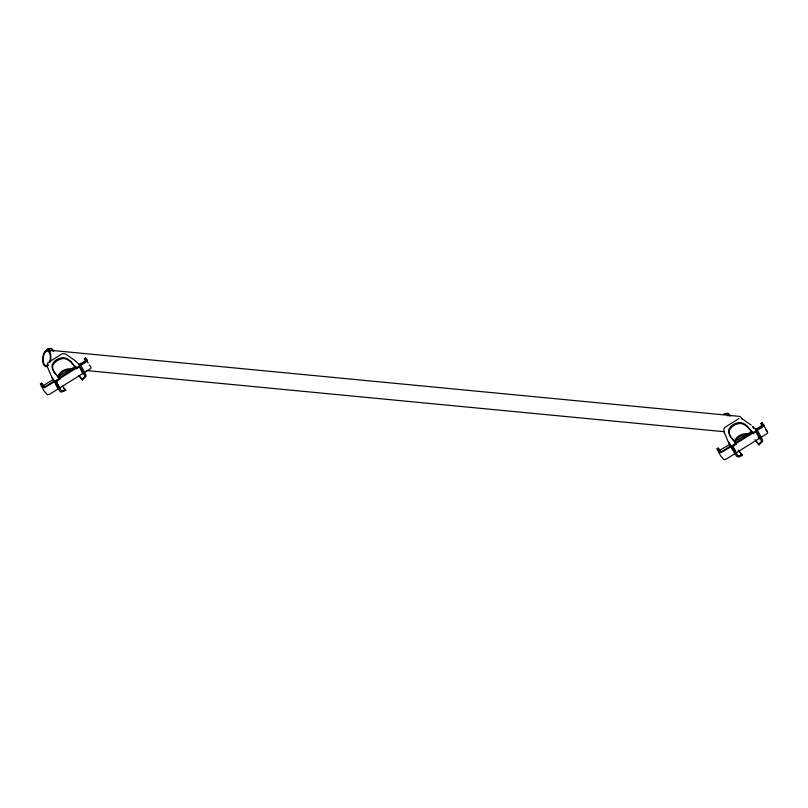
<?xml version="1.0" encoding="UTF-8"?>
<svg xmlns="http://www.w3.org/2000/svg" width="808" height="808" viewBox="0 0 808 808"><rect width="100%" height="100%" fill="white"/><g stroke="black" fill="none" stroke-linecap="round" stroke-linejoin="round"><path stroke-width="1.21" d="M47.248 364.297L48.056 362.62L62.337 353.692L65.61 353.965L75.679 361.095M58.025 375.851C60.085 371.498 64.64 369.024 69.347 368.771L71.569 369.397M58.53 376.831C60.6 372.478 65.155 369.993 69.852 369.751M734.624 440.734C736.684 436.381 741.239 433.906 745.935 433.654L748.158 434.28M735.129 441.713C737.189 437.36 741.744 434.886 746.451 434.633M44.501 352.551L47.258 349.056L51.409 348.329L53.823 350.935M82.406 380.023L81.891 379.043L84.153 377.467L84.769 375.71L80.447 367.408L78.82 367.216L76.558 368.791L76.053 367.822L80.447 365.751L81.578 366.62L85.89 374.922L86.032 376.478L82.406 380.023L78.861 375.72M758.995 444.905L758.49 443.925L760.752 442.35L761.368 440.592L757.045 432.29L755.409 432.098L753.157 433.684L752.642 432.704L757.045 430.634L758.167 431.502L762.489 439.805L762.631 441.37L758.995 444.905L755.45 440.613M89.193 364.964L90.829 366.953A2.081 1.273 -27.5 0 1 89.89 369.054L49.48 394.334L47.359 394.728L44.087 391.032L40.4 383.951L41.572 383.214L44.39 386.628L45.248 386.598L54.813 380.608M85.385 360.641L84.335 358.621L85.507 357.894L87.143 359.883A2.081 1.273 -27.5 0 1 86.214 361.974L80.891 365.297M59.075 377.942L76.093 367.297M79.285 365.307L85.658 361.307L85.971 360.61L84.335 358.621M55.368 381.265L44.551 387.709L43.218 387.365L40.4 383.951M57.489 379.942L77.699 367.297M762.51 426.543L760.924 423.503L762.096 422.776L767.428 431.836A2.081 1.273 -27.5 0 1 766.489 433.936L726.069 459.217L723.948 459.611L720.675 455.914L716.999 448.834L718.171 448.097L720.978 451.51L721.837 451.48L731.412 445.491M734.603 443.491L752.682 432.179M755.874 430.189L762.257 426.19L762.57 425.493L760.924 423.503M734.088 444.824L721.15 452.591L719.807 452.248L716.999 448.834M736.209 443.491L753.228 432.846M756.419 430.846L762.803 426.856A2.081 1.273 -27.5 0 0 763.742 424.766M43.046 385.749L53.631 379.245M57.883 376.76L75.962 366.186M79.154 364.317L85.86 360.883M730.23 444.127L719.595 450.349L721.009 451.955M734.482 441.643L751.49 431.694M755.743 429.2L762.126 425.473L763.146 426.594M65.195 389.486L62.761 390.85L61.034 390.557L56.722 382.255L57.419 380.598L59.863 379.245L59.358 378.265L55.964 380.406L55.51 382.931L59.822 391.234L60.994 392.153L65.711 390.466L62.367 386.052M741.795 454.379L739.35 455.732L737.633 455.439L733.31 447.137L734.018 445.481L736.462 444.127L735.947 443.148L732.563 445.289L732.099 447.814L736.421 456.116L738.714 457.106L742.3 455.348L738.249 450.076M738.936 418.574L724.655 427.503L723.837 429.179L723.988 431.735L727.968 441.178M47.46 349.42L49.328 349.096M50.066 351.026L53.187 350.48M723.847 413.938L727.998 413.211L730.422 415.817M724.988 414.14L727.786 413.656L729.967 415.999M727.705 415.726L729.775 415.373M47.278 349.985L738.977 416.322A8.383 4.08 -84.5 0 1 741.946 419.16M86.426 370.549L724.14 431.704M742.199 418.847L751.167 425.109M756.662 430.22L752.642 426.442L753.803 428.674M758.258 437.552L759.601 438.805L756.116 432.118M76.043 361.56L80.063 365.327M51.197 348.773L53.368 351.116M765.782 429.846L767.428 431.836M752.642 432.704L746.976 425.826L743.431 423.372L740.098 422.433C735.391 422.675 730.836 425.159 728.776 429.513L728.735 432.563L730.28 436.269L735.947 443.148M753.157 433.684L747.481 426.806L743.936 424.341L740.603 423.402C735.906 423.655 731.351 426.129 729.281 430.482L729.24 433.532L730.785 437.249L736.462 444.127M754.945 439.633L758.49 443.925M738.754 451.056L742.3 455.348M76.053 367.822L70.377 360.944L66.832 358.489L63.499 357.55C58.802 357.793 54.247 360.277 52.177 364.63L52.136 367.67L53.681 371.387L59.358 378.265M76.558 368.791L70.882 361.913L67.337 359.459L64.004 358.52C59.307 358.772 54.752 361.247 52.692 365.6L52.651 368.65L54.187 372.367L59.863 379.245M79.053 375.609L81.891 379.043M63.58 387.891L65.711 390.466M56.297 385.527L58.55 389.143L51.661 376.821L53.409 380.164M762.096 422.776L763.681 425.806M733.452 447.773L736.361 453.349L735.149 454.025L728.26 441.703L732.331 449.511M718.171 448.097L719.221 450.127M85.507 357.894L88.133 362.944M78.942 366.115L83.002 373.922M56.277 381.77L59.762 388.466M41.572 383.214L43.147 386.254M47.389 366.852L51.369 376.296M762.126 425.473L762.176 425.745A10.201 1.04 58 0 0 762.51 426.452M48.177 364.59A7.343 3.575 -84.5 0 1 43.147 359.782A7.343 3.575 -84.5 0 1 47.834 351.106A7.343 3.575 -84.5 0 1 49.662 361.843M48.379 365.479A8.383 4.08 -84.5 0 1 42.632 359.994A8.383 4.08 -84.5 0 1 47.985 350.076A8.383 4.08 -84.5 0 1 50.066 362.348"/></g></svg>
